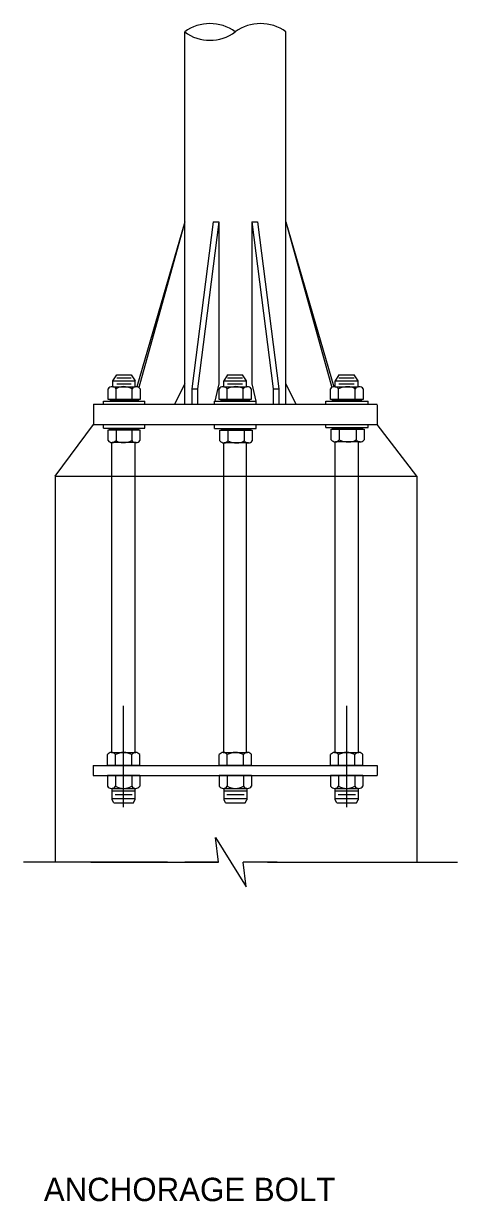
# Model space of a CAD drawing. Extents: x -3705.5 to -3644.9, y 166 to 201.1.
# Drawn here: x -3668.44 to -3664.87, y 185.63 to 195.33 of the extents above; entities that cross this region are included whole.
import ezdxf

# ---------------------------------------------------------------- set-up
doc = ezdxf.new("R2010")
doc.units = 0
for name, color, linetype in [('str_Center-Line-A', 7, 'Continuous'), ('str_Concrete-A', 7, 'Continuous'), ('tcd_NO-PLOT', 7, 'Continuous'), ('tcd_SIGN-OVERHEAD', 7, 'Continuous')]:
    doc.layers.add(name, color=color, linetype=linetype)

msp = doc.modelspace()

# ---------------------------------------------------------------- linework, layer by layer
at = {"layer": 'str_Center-Line-A'}
for p, q in [((-3667.6167, 188.8815), (-3667.6167, 189.7162)), ((-3665.7789, 188.8815), (-3665.7789, 189.7162))]:
    msp.add_line(p, q, dxfattribs=at)
at = {"layer": 'str_Concrete-A'}
for p, q in [((-3668.1806, 191.6081), (-3667.8645, 192.0339)), ((-3667.8645, 192.0339), (-3665.5289, 192.0339)), ((-3665.2026, 191.6081), (-3665.5289, 192.0339)), ((-3668.1806, 191.6081), (-3665.2026, 191.6081)), ((-3668.1806, 191.6081), (-3668.1806, 188.4288)), ((-3665.2026, 191.6081), (-3665.2026, 188.4288)), ((-3667.2556, 188.4288), (-3668.4404, 188.4288)), ((-3667.8857, 188.4288), (-3666.8354, 188.4288)), ((-3666.8337, 188.4288), (-3667.1122, 188.4288)), ((-3666.3528, 188.4288), (-3666.6312, 188.4288)), ((-3666.4316, 188.4288), (-3665.496, 188.4288)), ((-3666.2997, 188.4288), (-3664.8671, 188.4288))]:
    msp.add_line(p, q, dxfattribs=at)
msp.add_lwpolyline([(-3666.8337, 188.4288), (-3666.8591, 188.6313), (-3666.6059, 188.2263), (-3666.6312, 188.4288)], dxfattribs=at)
at = {"layer": 'tcd_SIGN-OVERHEAD'}
for p, q in [((-3667.1133, 192.2005), (-3667.1133, 195.2656)), ((-3666.28, 192.2005), (-3666.28, 195.2656)), ((-3667.1133, 193.7005), (-3667.5076, 192.3431)), ((-3667.1133, 193.7005), (-3667.4918, 192.3373)), ((-3666.8799, 193.7005), (-3667.0556, 192.3255)), ((-3666.8318, 193.7005), (-3667.0074, 192.3255)), ((-3666.8799, 193.7005), (-3666.8318, 193.7005)), ((-3666.8318, 193.7005), (-3666.8318, 192.3672)), ((-3666.5615, 193.7005), (-3666.5615, 192.3672)), ((-3666.5615, 193.7005), (-3666.3859, 192.3255)), ((-3666.5615, 193.7005), (-3666.5134, 193.7005)), ((-3666.5134, 193.7005), (-3666.3377, 192.3255)), ((-3666.28, 193.7005), (-3665.9017, 192.3381)), ((-3666.28, 193.7005), (-3665.8859, 192.3437)), ((-3667.7038, 192.3926), (-3667.6717, 192.4415)), ((-3667.7038, 192.3926), (-3667.5215, 192.3926)), ((-3667.7038, 192.3438), (-3667.7038, 192.3926)), ((-3667.6717, 192.4415), (-3667.5535, 192.4415)), ((-3667.6717, 192.4164), (-3667.5535, 192.4164)), ((-3667.6717, 192.3679), (-3667.5535, 192.3679)), ((-3667.5535, 192.4415), (-3667.5215, 192.3926)), ((-3667.5207, 192.3438), (-3667.5207, 192.3926)), ((-3667.1133, 192.3672), (-3667.1967, 192.2005)), ((-3666.8318, 192.3672), (-3666.8647, 192.2258)), ((-3666.7595, 192.4415), (-3666.7915, 192.3926)), ((-3666.7915, 192.3926), (-3666.6062, 192.3926)), ((-3666.7915, 192.3438), (-3666.7915, 192.3926)), ((-3666.7595, 192.4415), (-3666.6383, 192.4415)), ((-3666.7595, 192.4164), (-3666.6383, 192.4164)), ((-3666.7595, 192.3679), (-3666.6383, 192.3679)), ((-3666.6055, 192.3926), (-3666.6383, 192.4415)), ((-3666.6055, 192.3438), (-3666.6055, 192.3926)), ((-3666.5615, 192.3672), (-3666.5287, 192.2258)), ((-3666.28, 192.3672), (-3666.1967, 192.2005)), ((-3665.8428, 192.4415), (-3665.8749, 192.3926)), ((-3665.8749, 192.3926), (-3665.685, 192.3926)), ((-3665.8749, 192.3438), (-3665.8749, 192.3926)), ((-3665.8428, 192.4415), (-3665.7171, 192.4415)), ((-3665.8428, 192.4164), (-3665.7171, 192.4164)), ((-3665.8428, 192.3679), (-3665.7171, 192.3679)), ((-3665.6843, 192.3926), (-3665.7171, 192.4415)), ((-3665.6843, 192.3438), (-3665.6843, 192.3926)), ((-3667.7431, 192.238), (-3667.7431, 192.3264)), ((-3667.7038, 192.3438), (-3667.5207, 192.3438)), ((-3667.677, 192.238), (-3667.677, 192.3265)), ((-3667.547, 192.238), (-3667.547, 192.3282)), ((-3667.4809, 192.3273), (-3667.4809, 192.238)), ((-3667.0556, 192.3255), (-3667.0556, 192.2005)), ((-3667.0556, 192.3255), (-3667.0074, 192.3255)), ((-3667.0074, 192.3255), (-3667.0074, 192.2064)), ((-3666.8298, 192.238), (-3666.8298, 192.3264)), ((-3666.7915, 192.3438), (-3666.6055, 192.3438)), ((-3666.7915, 192.3438), (-3666.6055, 192.3438)), ((-3666.7637, 192.238), (-3666.7637, 192.3265)), ((-3666.6307, 192.238), (-3666.6307, 192.3282)), ((-3666.5646, 192.3273), (-3666.5646, 192.238)), ((-3666.3859, 192.3255), (-3666.3859, 192.2005)), ((-3666.3859, 192.3255), (-3666.3377, 192.3255)), ((-3666.3377, 192.3255), (-3666.3377, 192.2005)), ((-3665.9131, 192.238), (-3665.9131, 192.3264)), ((-3665.8749, 192.3438), (-3665.6843, 192.3438)), ((-3665.8749, 192.3438), (-3665.6843, 192.3438)), ((-3665.847, 192.238), (-3665.847, 192.3265)), ((-3665.7095, 192.238), (-3665.7095, 192.3282)), ((-3665.6434, 192.3273), (-3665.6434, 192.238)), ((-3667.8645, 192.2005), (-3667.8645, 192.0339)), ((-3667.8645, 192.2005), (-3665.5289, 192.2005)), ((-3667.7821, 192.2258), (-3667.4423, 192.2258)), ((-3667.4809, 192.238), (-3667.7431, 192.238)), ((-3667.7281, 192.234), (-3667.7281, 192.238)), ((-3667.7281, 192.234), (-3667.4923, 192.234)), ((-3667.4923, 192.234), (-3667.4923, 192.238)), ((-3666.8673, 192.2258), (-3666.5245, 192.2258)), ((-3666.5646, 192.238), (-3666.8298, 192.238)), ((-3666.8148, 192.234), (-3666.8148, 192.238)), ((-3666.8148, 192.234), (-3666.576, 192.234)), ((-3666.576, 192.234), (-3666.576, 192.238)), ((-3665.9506, 192.2258), (-3665.6033, 192.2258)), ((-3665.6434, 192.238), (-3665.9131, 192.238)), ((-3665.8981, 192.234), (-3665.8981, 192.238)), ((-3665.8981, 192.234), (-3665.6548, 192.234)), ((-3665.6548, 192.234), (-3665.6548, 192.238)), ((-3665.5289, 192.1945), (-3665.5289, 192.0339)), ((-3667.7821, 192.0023), (-3667.4423, 192.0023)), ((-3667.7449, 191.9898), (-3667.4826, 191.9898)), ((-3667.7449, 191.9005), (-3667.7449, 191.9898)), ((-3667.4977, 191.9938), (-3667.7335, 191.9938)), ((-3667.7335, 191.9938), (-3667.7335, 191.9898)), ((-3667.6788, 191.9898), (-3667.6788, 191.8996)), ((-3667.5488, 191.9898), (-3667.5488, 191.9014)), ((-3667.4977, 191.9938), (-3667.4977, 191.9898)), ((-3667.4826, 191.9898), (-3667.4827, 191.9014)), ((-3666.8673, 192.0005), (-3666.5245, 192.0005)), ((-3666.8228, 191.9872), (-3666.5576, 191.9872)), ((-3666.8228, 191.8979), (-3666.8228, 191.9872)), ((-3666.5726, 191.9912), (-3666.8114, 191.9912)), ((-3666.8114, 191.9912), (-3666.8114, 191.9872)), ((-3666.7567, 191.9872), (-3666.7567, 191.897)), ((-3666.6237, 191.9872), (-3666.6237, 191.8988)), ((-3666.5726, 191.9912), (-3666.5726, 191.9872)), ((-3666.5576, 191.9872), (-3666.5576, 191.8988)), ((-3665.9506, 192.0086), (-3665.6033, 192.0086)), ((-3665.9062, 191.9953), (-3665.6364, 191.9953)), ((-3665.9062, 191.906), (-3665.9062, 191.9953)), ((-3665.6514, 191.9994), (-3665.8948, 191.9994)), ((-3665.8948, 191.9994), (-3665.8948, 191.9953)), ((-3665.8401, 191.9953), (-3665.8401, 191.9052)), ((-3665.7025, 191.9953), (-3665.7025, 191.9069)), ((-3665.6514, 191.9994), (-3665.6514, 191.9954)), ((-3665.6364, 191.9953), (-3665.6364, 191.9069)), ((-3667.7127, 189.3316), (-3667.7127, 191.884)), ((-3667.514, 191.884), (-3667.7101, 191.884)), ((-3667.5207, 189.3316), (-3667.5207, 191.884)), ((-3666.7915, 189.3316), (-3666.7915, 191.8814)), ((-3666.589, 191.8814), (-3666.788, 191.8814)), ((-3666.604, 189.3316), (-3666.604, 191.8814)), ((-3665.8749, 189.3316), (-3665.8749, 191.8895)), ((-3665.6678, 191.8895), (-3665.8714, 191.8895)), ((-3665.6828, 189.3316), (-3665.6828, 191.8895)), ((-3667.7493, 189.2256), (-3667.7493, 189.314)), ((-3667.7165, 189.3316), (-3667.5169, 189.3316)), ((-3667.6836, 189.2256), (-3667.6836, 189.314)), ((-3667.5498, 189.2256), (-3667.5498, 189.314)), ((-3667.4841, 189.2256), (-3667.4841, 189.314)), ((-3666.8281, 189.2256), (-3666.8281, 189.314)), ((-3666.7953, 189.3316), (-3666.5957, 189.3316)), ((-3666.7624, 189.2256), (-3666.7624, 189.314)), ((-3666.6286, 189.2256), (-3666.6286, 189.314)), ((-3666.5629, 189.2256), (-3666.5629, 189.314)), ((-3665.9115, 189.2256), (-3665.9114, 189.314)), ((-3665.8787, 189.3316), (-3665.6791, 189.3316)), ((-3665.8458, 189.2256), (-3665.8458, 189.314)), ((-3665.7119, 189.2256), (-3665.7119, 189.314)), ((-3665.6463, 189.2256), (-3665.6463, 189.314)), ((-3667.8667, 189.2256), (-3665.5289, 189.2256)), ((-3667.8667, 189.2256), (-3667.8667, 189.1423)), ((-3667.4841, 189.2256), (-3667.7493, 189.2256)), ((-3666.5629, 189.2256), (-3666.8281, 189.2256)), ((-3665.6463, 189.2256), (-3665.9115, 189.2256)), ((-3665.5289, 189.2256), (-3665.5289, 189.1423)), ((-3667.8667, 189.1423), (-3665.5289, 189.1423)), ((-3667.4841, 189.1423), (-3667.7493, 189.1423)), ((-3667.7493, 189.1423), (-3667.7493, 189.0538)), ((-3667.6836, 189.1423), (-3667.6836, 189.0538)), ((-3667.5498, 189.1423), (-3667.5498, 189.0538)), ((-3667.4841, 189.1423), (-3667.4841, 189.0538)), ((-3666.5629, 189.1423), (-3666.8281, 189.1423)), ((-3666.8281, 189.1423), (-3666.8281, 189.0538)), ((-3666.7624, 189.1423), (-3666.7624, 189.0538)), ((-3666.6286, 189.1423), (-3666.6286, 189.0538)), ((-3666.5629, 189.1423), (-3666.5629, 189.0538)), ((-3665.6463, 189.1423), (-3665.9115, 189.1423)), ((-3665.9115, 189.1423), (-3665.9114, 189.0538)), ((-3665.8458, 189.1423), (-3665.8458, 189.0538)), ((-3665.7119, 189.1423), (-3665.7119, 189.0538)), ((-3665.6463, 189.1423), (-3665.6463, 189.0538)), ((-3667.7165, 189.0362), (-3667.5169, 189.0362)), ((-3667.7108, 188.9412), (-3667.7108, 189.0362)), ((-3667.7108, 189.0147), (-3667.5234, 189.0147)), ((-3667.687, 188.9853), (-3667.5456, 188.9853)), ((-3667.5227, 189.0347), (-3667.5227, 188.9412)), ((-3667.5227, 188.9892), (-3667.5227, 188.9892)), ((-3667.5227, 188.9892), (-3667.5227, 188.9892)), ((-3667.5227, 188.9892), (-3667.5227, 188.9892)), ((-3667.5223, 188.9805), (-3667.5223, 188.9805)), ((-3666.7953, 189.0362), (-3666.5957, 189.0362)), ((-3666.7896, 188.9412), (-3666.7896, 189.0362)), ((-3666.7896, 189.0147), (-3666.6022, 189.0147)), ((-3666.7658, 188.9853), (-3666.6244, 188.9853)), ((-3666.6015, 189.0347), (-3666.6015, 188.9412)), ((-3666.6015, 188.9892), (-3666.6015, 188.9892)), ((-3666.6015, 188.9892), (-3666.6015, 188.9892)), ((-3666.6015, 188.9892), (-3666.6015, 188.9892)), ((-3666.6011, 188.9805), (-3666.6011, 188.9805)), ((-3665.8787, 189.0362), (-3665.6791, 189.0362)), ((-3665.8729, 188.9412), (-3665.8729, 189.0362)), ((-3665.8729, 189.0147), (-3665.6856, 189.0147)), ((-3665.8491, 188.9853), (-3665.7077, 188.9853)), ((-3665.6848, 189.0347), (-3665.6848, 188.9412)), ((-3665.6848, 188.9892), (-3665.6848, 188.9892)), ((-3665.6848, 188.9892), (-3665.6848, 188.9892)), ((-3665.6848, 188.9892), (-3665.6848, 188.9892)), ((-3665.6845, 188.9805), (-3665.6845, 188.9805)), ((-3667.7108, 188.952), (-3667.5234, 188.952)), ((-3667.6974, 188.9182), (-3667.7108, 188.9412)), ((-3667.6974, 188.9182), (-3667.5361, 188.9182)), ((-3667.5361, 188.9182), (-3667.5227, 188.9412)), ((-3667.5227, 188.9437), (-3667.5227, 188.9437)), ((-3667.5227, 188.9437), (-3667.5227, 188.9437)), ((-3667.5227, 188.9437), (-3667.5227, 188.9437)), ((-3666.7896, 188.952), (-3666.6022, 188.952)), ((-3666.7762, 188.9182), (-3666.7896, 188.9412)), ((-3666.7762, 188.9182), (-3666.6148, 188.9182)), ((-3666.6148, 188.9182), (-3666.6015, 188.9412)), ((-3666.6015, 188.9437), (-3666.6015, 188.9437)), ((-3666.6015, 188.9437), (-3666.6015, 188.9437)), ((-3666.6015, 188.9437), (-3666.6015, 188.9437)), ((-3665.8729, 188.952), (-3665.6856, 188.952)), ((-3665.8595, 188.9182), (-3665.8729, 188.9412)), ((-3665.8595, 188.9182), (-3665.6982, 188.9182)), ((-3665.6982, 188.9182), (-3665.6848, 188.9412)), ((-3665.6848, 188.9437), (-3665.6848, 188.9437)), ((-3665.6848, 188.9437), (-3665.6848, 188.9437)), ((-3665.6848, 188.9437), (-3665.6848, 188.9437))]:
    msp.add_line(p, q, dxfattribs=at)
for points in [[(-3667.7821, 192.2005), (-3667.7821, 192.2258)], [(-3667.4423, 192.2005), (-3667.4423, 192.2258)], [(-3666.8673, 192.2005), (-3666.8673, 192.2258)], [(-3666.5245, 192.2005), (-3666.5245, 192.2258)], [(-3665.9506, 192.2005), (-3665.9506, 192.2258)], [(-3665.6033, 192.2005), (-3665.6033, 192.2258)], [(-3667.7821, 192.0023), (-3667.7821, 192.0275)], [(-3667.4423, 192.0023), (-3667.4423, 192.0275)], [(-3666.8673, 192.0005), (-3666.8673, 192.0257)], [(-3666.5245, 192.0005), (-3666.5245, 192.0257)], [(-3665.9506, 192.0086), (-3665.9506, 192.0339)], [(-3665.6033, 192.0086), (-3665.6033, 192.0339)]]:
    msp.add_lwpolyline(points, dxfattribs=at)
for centre, radius, start, end in [((-3666.905, 194.9844), 0.35, 53.46742, 126.53258), ((-3666.905, 195.5468), 0.35, 233.46742, 306.53258), ((-3666.4883, 194.9844), 0.35, 53.46742, 126.53258), ((-3667.7106, 192.3041), 0.04, 34.02103, 145.2349), ((-3667.5138, 192.3024), 0.0412, 37.23786, 143.50596), ((-3666.7973, 192.3041), 0.04, 34.02103, 145.2349), ((-3666.5975, 192.3024), 0.0412, 37.23786, 143.50596), ((-3665.8806, 192.3041), 0.04, 34.02103, 145.2349), ((-3665.6763, 192.3024), 0.0412, 37.23786, 143.50596), ((-3667.712, 191.9255), 0.0412, 217.23786, 323.50596), ((-3667.5152, 191.9237), 0.04, 214.02103, 325.2349), ((-3666.7899, 191.9229), 0.0412, 217.23786, 323.50596), ((-3666.5901, 191.9211), 0.04, 214.02103, 325.2349), ((-3665.8733, 191.931), 0.0412, 217.23786, 323.50596), ((-3665.6689, 191.9293), 0.04, 214.02103, 325.2349), ((-3667.7168, 189.2916), 0.04, 34.02103, 145.2349), ((-3667.6167, 189.1958), 0.1359, 60.49189, 119.50811), ((-3667.5167, 189.2916), 0.04, 34.7651, 145.97897), ((-3666.7956, 189.2916), 0.04, 34.02103, 145.2349), ((-3666.6955, 189.1958), 0.1359, 60.49189, 119.50811), ((-3666.5955, 189.2916), 0.04, 34.7651, 145.97897), ((-3665.8789, 189.2916), 0.04, 34.02103, 145.2349), ((-3665.7789, 189.1958), 0.1359, 60.49189, 119.50811), ((-3665.6788, 189.2916), 0.04, 34.7651, 145.97897), ((-3667.7168, 189.0762), 0.04, 214.7651, 325.97897), ((-3667.6167, 189.1721), 0.1359, 240.49189, 299.50811), ((-3667.5167, 189.0762), 0.04, 214.02103, 325.2349), ((-3666.7956, 189.0762), 0.04, 214.7651, 325.97897), ((-3666.6955, 189.1721), 0.1359, 240.49189, 299.50811), ((-3666.5955, 189.0762), 0.04, 214.02103, 325.2349), ((-3665.8789, 189.0762), 0.04, 214.7651, 325.97897), ((-3665.7789, 189.1721), 0.1359, 240.49189, 299.50811), ((-3665.6788, 189.0762), 0.04, 214.02103, 325.2349)]:
    msp.add_arc(centre, radius, start, end, dxfattribs=at)
for centre, major_axis, ratio, start_param, end_param in [((-3667.5882, 192.2531), (-0.1107, 0.0467), 0.706539, 4.632693, 5.884181), ((-3666.7226, 192.2531), (-0.114, -0.048), 0.679338, 3.539986, 4.791474), ((-3665.808, 192.2531), (-0.1197, -0.0488), 0.642204, 3.528853, 4.780342), ((-3667.5912, 191.9748), (0.1102, 0.0474), 0.706039, 3.547668, 4.799157), ((-3666.7169, 191.9722), (0.1145, -0.0473), 0.679923, 4.640255, 5.891743), ((-3665.8023, 191.9803), (0.1203, -0.0481), 0.642916, 4.651208, 5.902697)]:
    msp.add_ellipse(centre, major_axis=major_axis, ratio=ratio, start_param=start_param, end_param=end_param, dxfattribs=at)

# ---------------------------------------------------------------- texts
at = {"layer": 'tcd_NO-PLOT'}
msp.add_text('ANCHORAGE BOLT', height=0.19235, dxfattribs=at).set_placement((-3668.2734, 185.6372))

doc.saveas('drawing.dxf')
